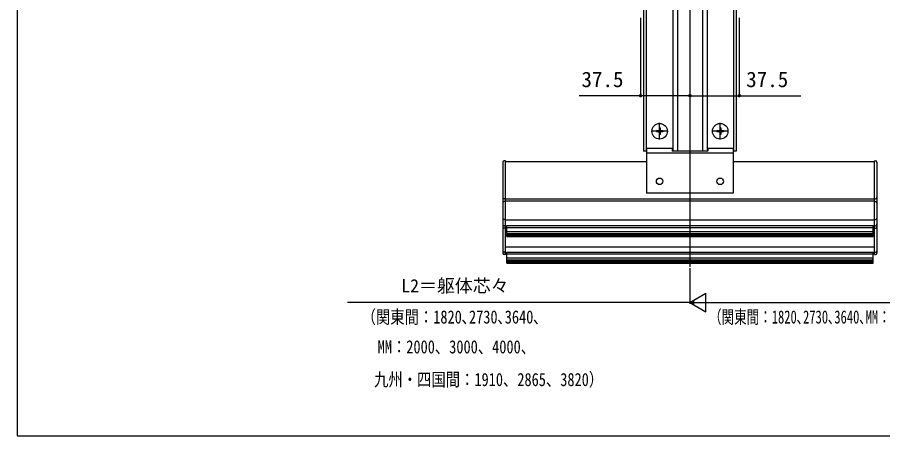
# Model space of a CAD drawing. Units: millimetres, scale not verified. Extents: x -700 to 700, y -1044 to 1038.
# Drawn here: x -700 to -43, y -1044 to -726 of the extents above; entities that cross this region are included whole.
import ezdxf
from ezdxf.enums import TextEntityAlignment as Align

# ---------------------------------------------------------------- set-up
doc = ezdxf.new("R2010")
doc.units = ezdxf.units.MM
doc.header["$LTSCALE"] = 6
for name, color, linetype in [('0-3_YKK_12', 2, 'Continuous'), ('0-4_YKK_13', 4, 'Continuous'), ('0-5_YKK_D', 6, 'Continuous'), ('0-6_YKK_ZWAK', 7, 'Continuous')]:
    doc.layers.add(name, color=color, linetype=linetype)
doc.styles.add('ＭＳ ゴシック', font='')
doc.styles.get('ＭＳ ゴシック').set_extended_font_data('MS Gothic')

msp = doc.modelspace()

# ---------------------------------------------------------------- linework, layer by layer
at = {"layer": '0-3_YKK_12'}
for p, q in [((-189.383, 21.37), (-189.383, -915.63)), ((-222.283, -827.63), (-224.583, -827.63)), ((-154.183, -827.63), (-156.483, -827.63)), ((-329.383, -905.63), (-329.383, -835.63)), ((-329.383, -835.63), (-222.283, -835.63)), ((-156.483, -835.63), (-49.383, -835.63)), ((-49.383, -905.63), (-49.383, -835.63)), ((-329.383, -863.906), (-49.383, -863.906)), ((-329.383, -865.521), (-49.383, -865.521)), ((-329.383, -879.861), (-49.383, -879.861)), ((-329.383, -885.63), (-49.383, -885.63)), ((-329.383, -900.23), (-49.383, -900.23)), ((-329.383, -905.63), (-49.383, -905.63))]:
    msp.add_line(p, q, dxfattribs=at)
for points in [[(-224.583, -575.63), (-224.583, -725.63), (-224.583, -827.63)], [(-222.583, -575.63), (-222.583, -725.63), (-222.583, -827.63)], [(-156.183, -575.63), (-156.183, -725.63), (-156.183, -827.63)], [(-154.183, -575.63), (-154.183, -725.63), (-154.183, -827.63)], [(-202.383, -636.63), (-202.383, -725.63), (-202.383, -827.63)], [(-198.883, -636.63), (-198.883, -725.63), (-198.883, -827.63)], [(-179.883, -636.63), (-179.883, -725.63), (-179.883, -827.63)], [(-176.383, -636.63), (-176.383, -725.63), (-176.383, -827.63)]]:
    msp.add_lwpolyline(points, dxfattribs=at)
at = {"layer": '0-4_YKK_13'}
for p, q in [((-212.383, -818.93), (-212.383, -806.33)), ((-212.383, -817.63), (-212.383, -807.63)), ((-189.383, -806.128), (-189.383, -864.094)), ((-166.383, -818.93), (-166.383, -806.33)), ((-166.383, -817.63), (-166.383, -807.63)), ((-206.083, -812.63), (-218.683, -812.63)), ((-207.383, -812.63), (-217.383, -812.63)), ((-214.883, -812.28), (-214.883, -812.98)), ((-213.233, -812.28), (-214.883, -812.28)), ((-213.233, -812.98), (-214.883, -812.98)), ((-212.033, -810.13), (-212.733, -810.13)), ((-212.733, -810.13), (-212.733, -811.78)), ((-212.733, -813.48), (-212.733, -815.13)), ((-212.033, -810.13), (-212.033, -811.78)), ((-212.033, -813.48), (-212.033, -815.13)), ((-209.883, -812.28), (-211.533, -812.28)), ((-209.883, -812.98), (-211.533, -812.98)), ((-209.883, -812.28), (-209.883, -812.98)), ((-160.083, -812.63), (-172.683, -812.63)), ((-161.383, -812.63), (-171.383, -812.63)), ((-168.883, -812.28), (-168.883, -812.98)), ((-167.233, -812.28), (-168.883, -812.28)), ((-167.233, -812.98), (-168.883, -812.98)), ((-166.033, -810.13), (-166.733, -810.13)), ((-166.733, -810.13), (-166.733, -811.78)), ((-166.733, -813.48), (-166.733, -815.13)), ((-166.033, -810.13), (-166.033, -811.78)), ((-166.033, -813.48), (-166.033, -815.13)), ((-163.883, -812.28), (-165.533, -812.28)), ((-163.883, -812.98), (-165.533, -812.98)), ((-163.883, -812.28), (-163.883, -812.98)), ((-212.033, -815.13), (-212.733, -815.13)), ((-166.033, -815.13), (-166.733, -815.13)), ((-222.283, -825.63), (-222.283, -859.63)), ((-202.883, -825.63), (-222.283, -825.63)), ((-202.883, -825.63), (-202.883, -827.63)), ((-175.883, -827.63), (-202.883, -827.63)), ((-175.883, -825.63), (-175.883, -827.63)), ((-156.483, -825.63), (-175.883, -825.63)), ((-156.483, -825.63), (-156.483, -859.63)), ((-156.483, -829.13), (-222.283, -829.13)), ((-331.383, -836.13), (-331.383, -905.13)), ((-329.383, -835.13), (-330.383, -835.13)), ((-329.383, -906.13), (-329.383, -835.13)), ((-49.383, -906.13), (-49.383, -835.13)), ((-49.383, -835.13), (-48.383, -835.13)), ((-47.383, -836.13), (-47.383, -905.13)), ((-156.483, -859.63), (-222.283, -859.63)), ((-329.383, -863.906), (-330.383, -863.906)), ((-329.383, -865.928), (-330.383, -865.928)), ((-49.383, -863.906), (-48.383, -863.906)), ((-49.383, -865.928), (-48.383, -865.928)), ((-329.383, -879.567), (-330.383, -879.567)), ((-49.383, -879.567), (-48.383, -879.567)), ((-329.383, -884.429), (-330.383, -884.429)), ((-329.383, -886.13), (-330.383, -886.13)), ((-328.383, -892.598), (-328.383, -884.253)), ((-328.383, -884.253), (-50.383, -884.253)), ((-50.383, -892.598), (-50.383, -884.253)), ((-49.383, -884.429), (-48.383, -884.429)), ((-49.383, -886.13), (-48.383, -886.13)), ((-328.383, -888.649), (-50.383, -888.649)), ((-328.383, -890.131), (-50.383, -890.131)), ((-328.383, -891.253), (-50.383, -891.253)), ((-328.383, -892.053), (-50.383, -892.053)), ((-328.383, -892.598), (-50.383, -892.598)), ((-329.383, -904.411), (-330.383, -904.411)), ((-329.383, -906.13), (-330.383, -906.13)), ((-328.383, -912.63), (-328.383, -904.284)), ((-328.383, -904.284), (-50.383, -904.284)), ((-50.383, -912.63), (-50.383, -904.284)), ((-49.383, -904.411), (-48.383, -904.411)), ((-49.383, -906.13), (-48.383, -906.13)), ((-328.383, -908.681), (-50.383, -908.681)), ((-328.383, -910.163), (-50.383, -910.163)), ((-328.383, -911.285), (-50.383, -911.285)), ((-328.383, -912.085), (-50.383, -912.085)), ((-328.383, -912.63), (-50.383, -912.63))]:
    msp.add_line(p, q, dxfattribs=at)
for centre, radius in [((-212.383, -812.63), 5.9), ((-166.383, -812.63), 5.9), ((-212.383, -850.63), 2.5), ((-166.383, -850.63), 2.5)]:
    msp.add_circle(centre, radius, dxfattribs=at)
for centre, radius, start, end in [((-213.233, -811.78), 0.5, 270, 0), ((-213.233, -813.48), 0.5, 0, 90), ((-211.533, -811.78), 0.5, 180, 270), ((-211.533, -813.48), 0.5, 90, 180), ((-167.233, -811.78), 0.5, 270, 0), ((-167.233, -813.48), 0.5, 0, 90), ((-165.533, -811.78), 0.5, 180, 270), ((-165.533, -813.48), 0.5, 90, 180), ((-330.383, -836.13), 1, 90, 180), ((-48.383, -836.13), 1, 0, 90), ((-330.383, -862.906), 1, 180, 270), ((-330.383, -866.928), 1, 90, 180), ((-48.383, -862.906), 1, 270, 0), ((-48.383, -866.928), 1, 0, 90), ((-330.383, -878.567), 1, 180, 270), ((-48.383, -878.567), 1, 270, 0), ((-330.383, -883.429), 1, 180, 270), ((-330.383, -885.13), 1, 180, 270), ((-48.383, -883.429), 1, 270, 0), ((-48.383, -885.13), 1, 270, 0), ((-330.383, -903.411), 1, 180, 270), ((-330.383, -905.13), 1, 180, 270), ((-48.383, -903.411), 1, 270, 0), ((-48.383, -905.13), 1, 270, 0)]:
    msp.add_arc(centre, radius, start, end, dxfattribs=at)
at = {"layer": '0-5_YKK_D'}
for p, q in [((-226.883, -726.63), (-226.883, -786.63)), ((-151.883, -726.63), (-151.883, -786.63)), ((-189.383, -735.63), (-189.383, -786.63)), ((-189.383, -735.63), (-189.383, -786.63)), ((-189.383, -916.63), (-189.383, -943.63)), ((-189.383, -916.63), (-189.383, -943.63)), ((-189.383, -942.63), (-177.259, -935.63)), ((-177.259, -949.63), (-177.259, -935.63)), ((-445.858, -942.63), (-449.258, -942.63)), ((-189.383, -942.63), (-445.858, -942.63)), ((-189.383, -942.63), (-186.439, -940.93)), ((-189.383, -942.63), (-177.259, -949.63)), ((-189.383, -942.63), (-165.135, -942.63)), ((-189.383, -942.63), (-186.439, -944.33)), ((-189.383, -942.63), (-183.494, -942.63)), ((-186.439, -944.33), (-186.439, -940.93)), ((-185.983, -942.63), (-182.583, -942.63)), ((-175.383, -942.63), (296.617, -942.63))]:
    msp.add_line(p, q, dxfattribs=at)
for points in [[(-189.383, -785.63), (-226.883, -785.63), (-273.556, -785.63)], [(-189.383, -785.63), (-151.883, -785.63), (-105.211, -785.63)]]:
    msp.add_lwpolyline(points, dxfattribs=at)
for centre in [(-226.883, -785.63), (-189.383, -785.63), (-189.383, -785.63), (-151.883, -785.63)]:
    msp.add_circle(centre, 0.85, dxfattribs=at)
at = {"layer": '0-6_YKK_ZWAK'}
msp.add_line((-700, 996.3), (-700, -1043.7), dxfattribs=at)
msp.add_lwpolyline([(-700, -1043.7), (700, -1043.7), (700, 996.3)], dxfattribs=at)

# ---------------------------------------------------------------- texts
at = {"layer": '0-5_YKK_D', "style": 'ＭＳ ゴシック'}
for s, height, p in [('37.5', 11.73, (-271.738, -782.63)), ('37.5', 11.73, (-146.665, -782.63)), ('L2＝躯体芯々', 9.971, (-408.589, -937.853))]:
    msp.add_text(s, height=height, dxfattribs=at).set_placement(p, align=Align.BOTTOM_LEFT)
for s, width, p in [('（関東間：1820､2730､3640､', 0.8, (-438.648, -961.548)), ('（関東間：1820､2730､3640､MM：2000､3000､4000､九州・四国間：1910､2865､3820）', 0.7, (-174.868, -961.548)), ('MM：2000、3000、4000、', 0.8, (-426.439, -984.215)), ('\u3000\u3000\u3000\u3000\u3000九州・四国間：1910、2865、3820）', 0.8, (-483.559, -1009.045))]:
    msp.add_text(s, height=9.971, dxfattribs=dict(at, width=width)).set_placement(p, align=Align.BOTTOM_LEFT)

doc.saveas('drawing.dxf')
